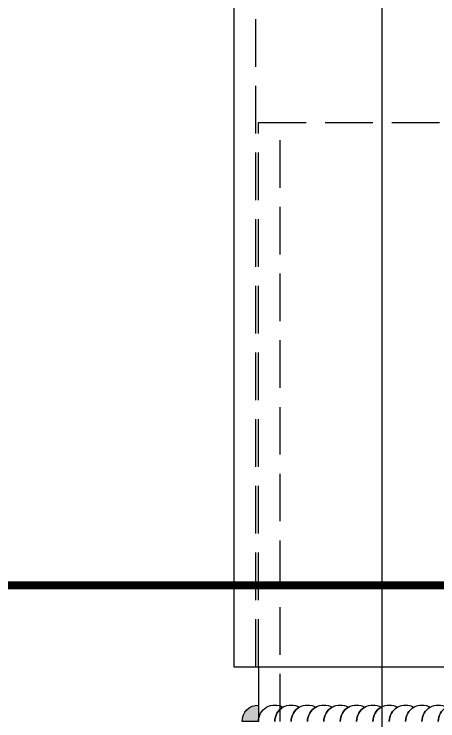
# Model space of a CAD drawing. Extents: x 220580 to 2027826, y -309201 to 71987.
# Drawn here: x 323368.5 to 323524, y -165329.2 to -165069.5 of the extents above; entities that cross this region are included whole.
import ezdxf

# ---------------------------------------------------------------- set-up
doc = ezdxf.new("R2010")
doc.units = 0
for name, pattern in [('CENTER', [2, 1.25, -0.25, 0.25, -0.25]), ('DASH', [0.35, 0.25, -0.1]), ('ZN-DASH', [0.35, 0.25, -0.1]), ('ZN-DOT', [0.25, 0, -0.25])]:
    doc.linetypes.add(name, pattern=pattern)
for name, color, linetype in [('!ZN1-填充-8', 8, 'Continuous'), ('!ZN3-玻璃幕墙-4', 4, 'Continuous'), ('!ZN5-钢材投影-40', 40, 'Continuous'), ('!ZN6-层高线-8', 8, 'ZN-DOT'), ('!ZN6-虚线-8', 8, 'ZN-DASH'), ('1 轴线 辅助线', 1, 'CENTER'), ('20剖面图$0$A-SFCE', 30, 'Continuous'), ('焊缝', 8, 'Continuous')]:
    doc.layers.add(name, color=color, linetype=linetype)

# ---------------------------------------------------------------- blocks, each defined once
blk = doc.blocks.new('20180403.16475379')
at = {"layer": '!ZN1-填充-8', "ltscale": 2}
blk.add_hatch(color=8, dxfattribs=at).paths.add_polyline_path([(1.000034899334423e-08, -6), (1.000034899334423e-08, 0), (6.000000010000349, 0, -0.4142135623730951)])
blk.add_lwpolyline([(1.000034899334423e-08, 0), (1.000034899334423e-08, -6, 0.414213562373095), (6.000000010000349, 0)], format="xyb", dxfattribs=at)
blk = doc.blocks.new('20250825101552')
at = {"layer": '!ZN5-钢材投影-40', "ltscale": 1000}
for p, q in [((9, 0), (9, -20)), ((191.0017149738705, 0), (191.0017149738778, -20))]:
    blk.add_line(p, q, dxfattribs=at)
at = {"layer": '!ZN6-虚线-8', "color": 8, "linetype": 'ZN-DASH', "ltscale": 70}
for p, q in [((9, 0), (8.999999999992724, 199.9999999999854)), ((9.000000000007276, 200), (191.0017149738633, 200)), ((17, -20), (16.99999999998545, 199.9999999999854)), ((183.0017149738633, 199.9999999999854), (183.0017149738633, -20)), ((191.0017149738633, 199.9999999999854), (191.0017149738705, 0))]:
    blk.add_line(p, q, dxfattribs=at)
at = {"layer": '焊缝', "ltscale": 1000, "elevation": -1.078624396247179e-10}
blk.add_lwpolyline([(9, -20, -0.5773502691896255), (18, -14.80384757729189, 0.2679491924311229), (15, -20, -0.5773502691896255), (24, -14.80384757729189, 0.2679491924311229), (21, -20, -0.5773502691896255), (30, -14.80384757729189, 0.2679491924311229), (27, -20, -0.5773502691896255), (36, -14.80384757729189, 0.2679491924311229), (33, -20, -0.5773502691896255), (42, -14.80384757729189, 0.2679491924311229), (39, -20, -0.5773502691896255), (48, -14.80384757729189, 0.2679491924311229), (45, -20, -0.5773502691896255), (54, -14.80384757729189, 0.2679491924311229), (51, -20, -0.5773502691896255), (60, -14.80384757729189, 0.2679491924311229), (57, -20, -0.5773502691896255), (66, -14.80384757729189, 0.2679491924311229), (63, -20, -0.5773502691896255), (72, -14.80384757729189, 0.2679491924311229), (69, -20, -0.5773502691896255), (78, -14.80384757729189, 0.2679491924311229), (75, -20, -0.5773502691896255), (84, -14.80384757729189, 0.2679491924311229), (81, -20, -0.5773502691896255), (90, -14.80384757729189, 0.2679491924311229), (87, -20, -0.5773502691896255), (96, -14.80384757729189, 0.2679491924311229), (93, -20, -0.5773502691896255), (102, -14.80384757729189, 0.2679491924311229), (99, -20, -0.5773502691896255), (108, -14.80384757729189, 0.2679491924311229), (105, -20, -0.5773502691896255), (114, -14.80384757729189, 0.2679491924311229), (111, -20, -0.5773502691896255), (120, -14.80384757729189, 0.2679491924311229), (117, -20, -0.5773502691896255), (126, -14.80384757729189, 0.2679491924311229), (123, -20, -0.5773502691896255), (132, -14.80384757729189, 0.2679491924311229), (129, -20, -0.5773502691896255), (138, -14.80384757729189, 0.2679491924311229), (135, -20, -0.5773502691896255), (144, -14.80384757729189, 0.2679491924311229), (141, -20, -0.5773502691896255), (150, -14.80384757729189, 0.2679491924311229), (147, -20, -0.5773502691896255), (156, -14.80384757729189, 0.2679491924311229), (153, -20, -0.5773502691896255), (162, -14.80384757729189, 0.2679491924311229), (159, -20, -0.5773502691896255), (168, -14.80384757729189, 0.2679491924311229), (165, -20, -0.5773502691896255), (174, -14.80384757729189, 0.2679491924311229), (171, -20, -0.5773502691896255), (180, -14.80384757729189, 0.2679491924311229), (177, -20, -0.9999999999999999), (189, -20, -0.9999999999999999)], format="xyb", dxfattribs=at)
at = {"layer": '!ZN3-玻璃幕墙-4', "xscale": -1, "rotation": 270}
blk.add_blockref('20180403.16475379', (8.999999989995558, -20.00000000999717), dxfattribs=at)
at = {"layer": '!ZN3-玻璃幕墙-4', "rotation": 90}
blk.add_blockref('20180403.16475379', (191.001714983875, -20.00000000999717), dxfattribs=at)
blk = doc.blocks.new('20250828170426')
at = {"layer": '!ZN5-钢材投影-40', "ltscale": 0.3}
for p, q in [((-454.4017337664845, 581.914782846754), (-454.4017337664845, 19.99999989446951)), ((-454.4017337664845, 19.99999989446951), (-254.4000187925994, 19.99999989446951))]:
    blk.add_line(p, q, dxfattribs=at)
at = {"layer": '!ZN6-虚线-8', "color": 8, "linetype": 'ZN-DASH', "ltscale": 70}
blk.add_line((-446.4017337664845, 19.99999989446951), (-446.4017337664845, 581.914782846754), dxfattribs=at)
at = {"color": 4, "linetype": 'ZN-DASH', "ltscale": 30, "const_width": 3}
blk.add_lwpolyline([(-344.4000187923666, 36.53123289486393), (-344.4000187923666, 50.00000005745096), (-1926.314082360244, 50.00000005745096)], dxfattribs=at)
at = {"layer": '20剖面图$0$A-SFCE', "color": 8}
blk.add_line((-4002.639415584272, 49.99999999231659), (-400.0000419477001, 49.99999999185093), dxfattribs=at)
at = {"layer": '!ZN5-钢材投影-40', "ltscale": 1000}
blk.add_blockref('20250825101552', (-454.4017337664845, 19.99999989446951), dxfattribs=at)

msp = doc.modelspace()

# ---------------------------------------------------------------- linework, layer by layer
at = {"layer": '!ZN6-层高线-8', "linetype": 'DASH', "ltscale": 400}
msp.add_line((329714.0096038308, -165279.3509701894), (319900.9251427283, -165279.3509701894), dxfattribs=at)
at = {"layer": '1 轴线 辅助线', "ltscale": 400}
msp.add_line((323503.5645583125, -167880.7632492043), (323503.5645583125, -147041.0230992532), dxfattribs=at)

# ---------------------------------------------------------------- next in the draw order: block references
at = {"layer": '20剖面图$0$A-SFCE', "ltscale": 40}
msp.add_blockref('20250828170426', (323903.5645583125, -165329.3509701817), dxfattribs=at)

doc.saveas('drawing.dxf')
